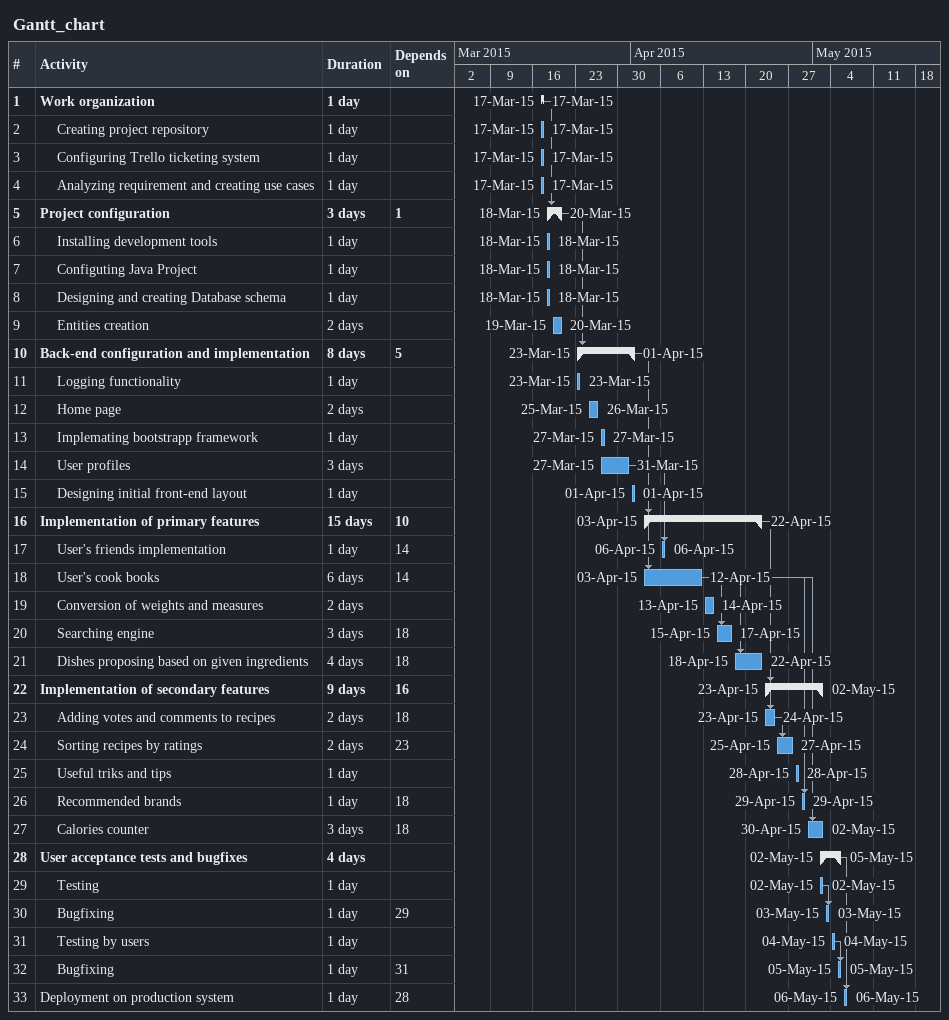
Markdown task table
Gantt_chart

| ID | Level | Task | Duration | Start | Finish | Predecessors |
|---|---|---|---|---|---|---|
| 1 | 1 | **Work organization** | 1d | 2015-03-17 | 2015-03-17 |  |
| 2 | 2 | Creating project repository | 1d | 2015-03-17 | 2015-03-17 |  |
| 3 | 2 | Configuring Trello ticketing system | 1d | 2015-03-17 | 2015-03-17 |  |
| 4 | 2 | Analyzing requirement and creating use cases | 1d | 2015-03-17 | 2015-03-17 |  |
| 5 | 1 | **Project configuration** | 3d | 2015-03-18 | 2015-03-20 | 1 |
| 6 | 2 | Installing development tools | 1d | 2015-03-18 | 2015-03-18 |  |
| 7 | 2 | Configuting Java Project | 1d | 2015-03-18 | 2015-03-18 |  |
| 8 | 2 | Designing and creating Database schema | 1d | 2015-03-18 | 2015-03-18 |  |
| 9 | 2 | Entities creation | 2d | 2015-03-19 | 2015-03-20 |  |
| 10 | 1 | **Back-end configuration and implementation** | 8d | 2015-03-23 | 2015-04-01 | 5 |
| 11 | 2 | Logging functionality | 1d | 2015-03-23 | 2015-03-23 |  |
| 12 | 2 | Home page | 2d | 2015-03-25 | 2015-03-26 |  |
| 13 | 2 | Implemating bootstrapp framework | 1d | 2015-03-27 | 2015-03-27 |  |
| 14 | 2 | User profiles | 3d | 2015-03-27 | 2015-03-31 |  |
| 15 | 2 | Designing initial front-end layout | 1d | 2015-04-01 | 2015-04-01 |  |
| 16 | 1 | **Implementation of primary features** | 15d | 2015-04-03 | 2015-04-22 | 10 |
| 17 | 2 | User's friends implementation | 1d | 2015-04-06 | 2015-04-06 | 14 |
| 18 | 2 | User's cook books | 6d | 2015-04-03 | 2015-04-12 | 14 |
| 19 | 2 | Conversion of weights and measures | 2d | 2015-04-13 | 2015-04-14 |  |
| 20 | 2 | Searching engine | 3d | 2015-04-15 | 2015-04-17 | 18 |
| 21 | 2 | Dishes proposing based on given ingredients | 4d | 2015-04-18 | 2015-04-22 | 18 |
| 22 | 1 | **Implementation of secondary features** | 9d | 2015-04-23 | 2015-05-02 | 16 |
| 23 | 2 | Adding votes and comments to recipes | 2d | 2015-04-23 | 2015-04-24 | 18 |
| 24 | 2 | Sorting recipes by ratings | 2d | 2015-04-25 | 2015-04-27 | 23 |
| 25 | 2 | Useful triks and tips | 1d | 2015-04-28 | 2015-04-28 |  |
| 26 | 2 | Recommended brands | 1d | 2015-04-29 | 2015-04-29 | 18 |
| 27 | 2 | Calories counter | 3d | 2015-04-30 | 2015-05-02 | 18 |
| 28 | 1 | **User acceptance tests and bugfixes** | 4d | 2015-05-02 | 2015-05-05 |  |
| 29 | 2 | Testing | 1d | 2015-05-02 | 2015-05-02 |  |
| 30 | 2 | Bugfixing | 1d | 2015-05-03 | 2015-05-03 | 29 |
| 31 | 2 | Testing by users | 1d | 2015-05-04 | 2015-05-04 |  |
| 32 | 2 | Bugfixing | 1d | 2015-05-05 | 2015-05-05 | 31 |
| 33 | 1 | Deployment on production system | 1d | 2015-05-06 | 2015-05-06 | 28 |
